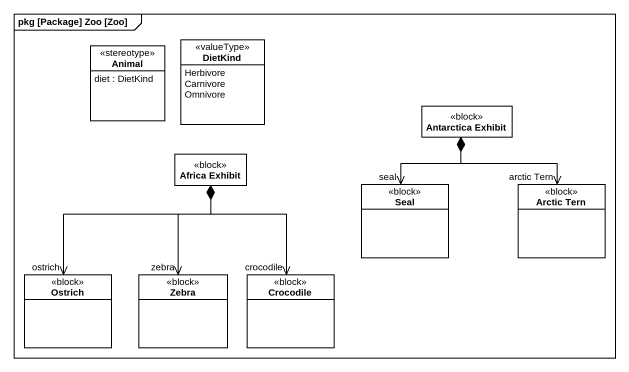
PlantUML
@startuml
mainframe pkg [Package] Zoo [Zoo]
hide circle
hide empty members
class Animal <<stereotype>> {
  diet : DietKind
}
enum DietKind <<valueType>> {
  Herbivore
  Carnivore
  Omnivore
}
class "Antarctica Exhibit" as Antarctica_Exhibit <<block>>
class "Africa Exhibit" as Africa_Exhibit <<block>>
class Seal <<block>>
class "Arctic Tern" as Arctic_Tern <<block>>
class Ostrich <<block>>
class Zebra <<block>>
class Crocodile <<block>>
Antarctica_Exhibit *--> "seal" Seal
Antarctica_Exhibit *--> "arctic Tern" Arctic_Tern
Africa_Exhibit *--> "ostrich" Ostrich
Africa_Exhibit *--> "zebra" Zebra
Africa_Exhibit *--> "crocodile" Crocodile
@enduml
